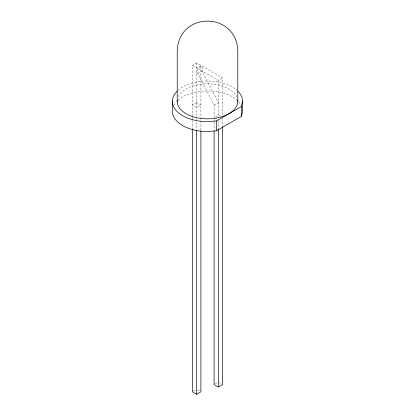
<?xml version="1.0" encoding="UTF-8"?>
<svg xmlns="http://www.w3.org/2000/svg" width="415" height="415" viewBox="0 0 415 415"><rect width="100%" height="100%" fill="white"/><g stroke="black" fill="none" stroke-linecap="round" stroke-linejoin="round"><path stroke-width="0.31" stroke-dasharray="2.08 1.56" d="M192.337 116.61L192.337 65.394L196.622 62.924L200.907 65.394L200.907 130.206M200.907 65.394L196.622 67.868L192.337 65.394M220.521 116.283L218.378 115.043L214.093 117.518L214.093 105.156L197.82 73.507L197.82 68.558L202.105 66.089L222.663 77.958L222.663 114.965M197.82 73.507L202.105 71.032L202.105 66.089M197.82 68.558L218.378 80.427L222.663 77.958M214.093 105.156L218.378 102.681L202.105 71.032M193.411 391.158L196.622 389.306M215.167 383.937L217.31 382.703M215.167 118.135L217.31 119.37M218.378 382.085L221.589 383.937M197.69 389.924L199.833 391.158M222.663 118.166L222.663 125.942M218.378 80.427L218.378 116.989M218.378 120.635L218.378 128.655M214.093 119.463L214.093 121.408M214.093 122.052L214.093 130.481M196.622 62.924L196.622 118.021M196.622 118.669L196.622 129.677M192.337 117.258L192.337 119.847M192.337 120.495L192.337 128.909M173.818 105.483A35.13 20.283 0 0 1 176.204 102.023M177.942 100.274A35.13 20.283 0 0 1 237.058 100.274M238.796 102.023A35.13 20.283 0 0 1 240.913 104.974M177.942 90.387A35.13 20.283 0 0 1 237.058 90.387M178.248 96.82A30.285 17.482 0 0 1 207.5 83.861A30.285 17.482 0 0 1 236.752 96.82M196.622 102.484L192.337 104.959L196.622 107.428L200.907 104.959L196.622 102.484"/><path stroke-width="0.62" d="M172.37 101.348L172.37 111.236A35.13 20.283 0 0 0 207.5 131.519L216.365 130.844L241.463 116.356L241.463 106.463L242.63 101.348A35.13 20.283 0 0 0 237.919 91.207M241.463 116.356L242.63 111.236L242.63 101.348M177.081 91.207A35.13 20.283 0 0 0 207.5 121.626L216.365 120.952L241.463 106.463M192.337 129.558L192.337 391.776L196.622 394.25L200.907 391.776L200.907 130.855M214.093 131.13L214.093 384.56L218.378 387.029L222.663 384.56L222.663 126.591M237.785 101.348L237.785 50.905C236.462 11.2 178.538 11.2 177.215 50.905L177.215 101.348M218.378 129.065L218.378 387.029M216.365 120.952L216.365 130.844M196.622 130.092L196.622 394.25M237.717 100.207A30.285 17.482 0 0 1 207.5 118.83A30.285 17.482 0 0 1 177.283 100.207"/></g></svg>
